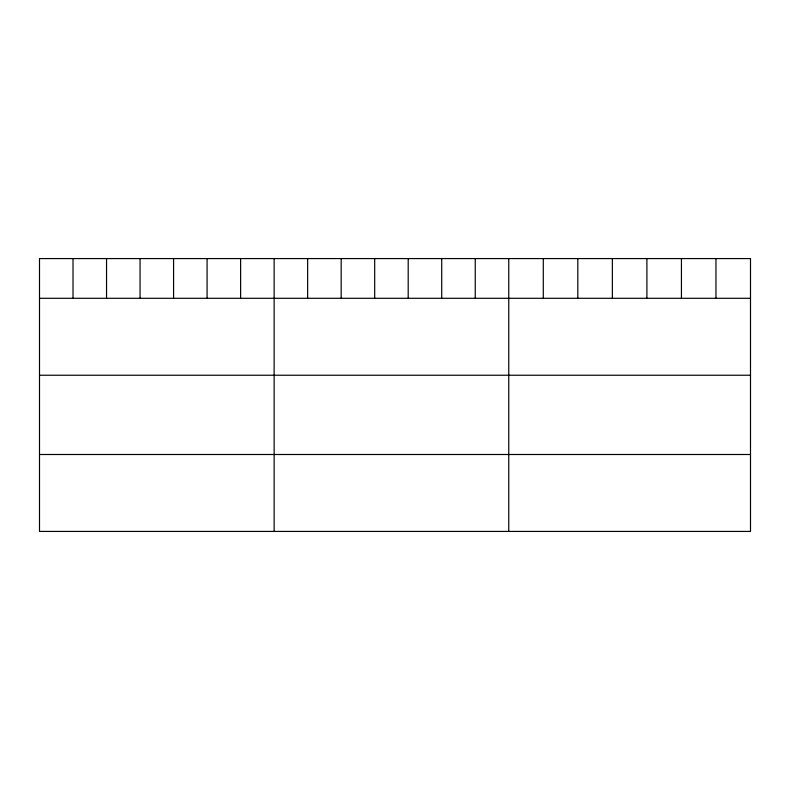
<?xml version="1.0" encoding="UTF-8"?>
<svg xmlns="http://www.w3.org/2000/svg" width="790" height="790" viewBox="0 0 790 790"><rect width="100%" height="100%" fill="white"/><g stroke="black" fill="none" stroke-linecap="round" stroke-linejoin="round"><path stroke-width="1.19" d="M39.5 298.294L750.5 298.294M39.5 375.23L750.5 375.23M39.5 454.497L750.5 454.497M715.967 258.577L715.967 298.294M681.434 258.577L681.434 298.294M646.901 258.577L646.901 298.294M612.359 258.577L612.359 298.294M577.826 258.577L577.826 298.294M543.293 258.577L543.293 298.294M508.76 258.577L508.76 531.423M475.244 258.577L475.244 298.294M441.719 258.577L441.719 298.294M408.203 258.577L408.203 298.294M374.687 258.577L374.687 298.294M341.171 258.577L341.171 298.294M307.646 258.577L307.646 298.294M274.13 258.577L274.13 531.423M240.614 258.577L240.614 298.294M207.089 258.577L207.089 298.294M173.573 258.577L173.573 298.294M140.057 258.577L140.057 298.294M106.541 258.577L106.541 298.294M73.016 258.577L73.016 298.294M750.5 258.577L39.5 258.577L39.5 531.423L750.5 531.423L750.5 258.577"/></g></svg>
